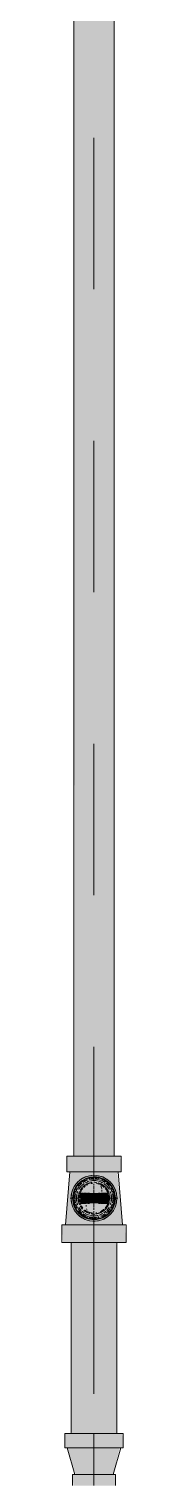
# Model space of a CAD drawing. Header units: millimetres. Extents: x -4000 to 187956, y -58990 to 162485.
# Drawn here: x 6716 to 6784, y 131155 to 132675 of the extents above; entities that cross this region are included whole.
import ezdxf

# ---------------------------------------------------------------- set-up
doc = ezdxf.new("R2010")
doc.units = ezdxf.units.MM
doc.linetypes.add('Dash 1_16_', pattern=[317.5, 158.75, -158.75])
for name, color, linetype, lineweight in [('F-SPRN', 3, 'Continuous', 9), ('P-PIPE', 3, 'Continuous', 9), ('P-PIPE-CNTR', 3, 'Continuous', 9)]:
    doc.layers.add(name, color=color, linetype=linetype, lineweight=lineweight)

# ---------------------------------------------------------------- blocks, each defined once
blk = doc.blocks.new('Sprinkler_Up - DN20-V201-FFS - TANG 1')
at = {"layer": 'F-SPRN', "transparency": 33554534}
for points in [[(-13.5, 0), (-3.9, 0.7), (-1.7, 2.9), (-1.2, 3.5), (-0.6, 4), (0.6, 4), (1.2, 3.5), (1.7, 2.9), (4.6, 0), (22.2, 0), (18, 13.1), (6.9, 21.2), (-6.9, 21.2), (-18.2, 12.5), (-22.2, 0)], [(0, -16.7), (4.3, -16.1), (11.8, -11.8), (16.1, -4.3), (16.1, 4.3), (10.8, 12.5), (8.3, 14.4), (0, 16.7), (-4.3, 16.1), (-11.8, 11.8), (-16.1, 4.3), (-16.1, -4.3), (-11.8, -11.8), (-8.3, -14.4)], [(0, -15.6), (7.8, -13.5), (13.5, -7.8), (15.1, -4), (15.1, 4), (13.5, 7.8), (7.8, 13.5), (0, 15.6), (-9.1, 12.5), (-11, 11), (-15.1, 4), (-15.1, -4), (-11, -11), (-7.8, -13.5)], [(0, -21.2), (6.9, -21.2), (18, -13.1), (22.2, 0), (3.9, -0.7), (1.7, -2.9), (1.2, -3.5), (0.6, -4), (-0.6, -4), (-1.2, -3.5), (-1.7, -2.9), (-4.6, 0), (-22.2, 0), (-18, -13.1), (-6.9, -21.2)], [(-10.9, -5.5), (-10.9, 5.4), (-14.5, 5.4), (-14.5, -5.5)], [(-7.7, -5.5), (-7.7, 5.4), (-10.9, 5.4), (-10.9, -5.5)], [(0, -5.5), (0, 5.4), (-7.7, 5.4), (-7.7, -5.5)], [(0, 0), (5.7, 0), (2.9, 4.9), (-2.9, 4.9), (-5.7, 0)], [(-2.9, -4.9), (2.9, -4.9), (5.7, 0), (-5.7, 0)], [(0, 0), (4.6, 0), (0, 4.6), (-4.6, 0)], [(0, -4.6), (4.6, 0), (-4.6, 0)], [(0, -2.6), (1.3, 0), (-1.8, 0)], [(-1.3, 0), (1.8, 0), (0, 2.6)], [(7.7, -5.5), (7.7, 5.4), (0, 5.4), (0, -5.5)], [(10.9, -5.5), (10.9, 5.4), (7.7, 5.4), (7.7, -5.5)], [(14.5, -5.5), (14.5, 5.4), (10.9, 5.4), (10.9, -5.5)]]:
    blk.add_hatch(color=1, dxfattribs=at).paths.add_polyline_path(points)
at = {"layer": 'F-SPRN', "color": 1}
for p, q in [((-11.5, 5.4), (-14.5, 5.4)), ((-14.5, 5.4), (-11.3, 5.4)), ((-14.5, 5.4), (-14.5, 3.7)), ((-14.5, 3.3), (-14.5, 0)), ((-11.5, 5.4), (-11.5, 4)), ((-10.9, 1.9), (-10.9, 3.6)), ((-10.8, 5.4), (-8, 5.4)), ((-8.1, 5.4), (-10.8, 5.4)), ((-8.1, 5.4), (-8.1, 2.8)), ((-8.1, 2.5), (-8.1, 0.7)), ((-7.7, 4.8), (-7.7, 2.7)), ((-7.7, 4.8), (-7.7, 2.7)), ((-7.7, 2.1), (-7.7, 0.5)), ((-7.7, 2.1), (-7.7, 0.5)), ((-6.7, 5.4), (-4.7, 5.4)), ((-5.8, 3.8), (-5.8, 2.2)), ((-2.1, 0), (-2.1, 0)), ((-2.1, 0), (-2.1, -0.1)), ((0, 2.1), (-0.1, 2.1)), ((2.1, 0), (2.1, 0.1)), ((2.1, 0), (2.1, 0)), ((4.7, 5.4), (6.5, 5.4)), ((7.7, 5.4), (10.8, 5.4)), ((7.7, 5.2), (7.7, 2.7)), ((7.7, 5.2), (7.7, 2.7)), ((7.7, 2.3), (7.7, 0.5)), ((7.7, 2.3), (7.7, 0.5)), ((10.8, 5.4), (8.1, 5.4)), ((8.1, 5.4), (8.1, 2.8)), ((8.1, 2.5), (8.1, 0.4)), ((10.9, 5.4), (14.5, 5.4)), ((10.9, 3.6), (10.9, 0.2)), ((14.5, 5.4), (11.5, 5.4)), ((11.5, 5.4), (11.5, 4)), ((11.5, 3), (11.5, 0.2)), ((14.5, 5.4), (14.5, -5.5)), ((-14.5, -1.3), (-14.5, -3.7)), ((-11.1, -5.5), (-14.5, -5.5)), ((-14.5, -5.5), (-11.5, -5.5)), ((-10.9, -2.6), (-10.9, -1.3)), ((-10.8, -5.5), (-8.1, -5.5)), ((-7.8, -5.5), (-10.8, -5.5)), ((-8.1, -4.2), (-8.1, -5.5)), ((-7.7, -2.7), (-7.7, -4)), ((-7.7, -2.7), (-7.7, -4)), ((-7, -5.5), (-5.8, -5.5)), ((-4.8, -5.5), (-7, -5.5)), ((-5.8, -2.3), (-5.8, -3.8)), ((-2.1, -0.3), (-2, -0.4)), ((-2, -0.4), (-2, -0.5)), ((-2, -0.5), (-2, -0.6)), ((-2, -0.6), (-2, -0.7)), ((-2, -0.7), (-1.9, -0.7)), ((-1.9, -0.7), (-1.9, -0.8)), ((-1.9, -0.8), (-1.9, -0.9)), ((-1.9, -0.9), (-1.8, -1)), ((-1.8, -1), (-1.8, -1.1)), ((-1.8, -1), (-1.8, -1)), ((-1.8, -1.1), (-1.7, -1.2)), ((-1.7, -1.2), (-1.6, -1.3)), ((-1.7, -1.2), (-1.7, -1.2)), ((-1.6, -1.3), (-1.6, -1.4)), ((-1.6, -1.4), (-1.5, -1.4)), ((-1.5, -1.4), (-1.4, -1.5)), ((-1.4, -1.5), (-1.3, -1.6)), ((-1.4, -1.5), (-1.4, -1.5)), ((-1.3, -1.6), (-1.3, -1.7)), ((-1.3, -1.7), (-1.2, -1.7)), ((-1.2, -1.7), (-1.1, -1.7)), ((-1.1, -1.7), (-1.1, -1.8)), ((-1.1, -1.8), (-1, -1.8)), ((-1, -1.8), (-0.9, -1.9)), ((-0.9, -1.9), (-0.8, -1.9)), ((-0.8, -1.9), (-0.7, -2)), ((-0.8, -1.9), (-0.8, -1.9)), ((-0.7, -2), (-0.6, -2)), ((-0.6, -2), (-0.5, -2)), ((-0.5, -2), (-0.4, -2)), ((-0.4, -2), (-0.3, -2.1)), ((-0.4, -2), (-0.4, -2)), ((-0.3, -2.1), (-0.2, -2.1)), ((-0.2, -2.1), (-0.1, -2.1)), ((-0.1, -2.1), (0, -2.1)), ((0, -2.1), (0.1, -2.1)), ((0.1, -2.1), (0.2, -2.1)), ((0.1, -2.1), (0.1, -2.1)), ((0.2, -2.1), (0.3, -2.1)), ((0.3, -2.1), (0.4, -2)), ((0.4, -2), (0.5, -2)), ((0.5, -2), (0.6, -2)), ((0.6, -2), (0.7, -2)), ((0.6, -2), (0.6, -2)), ((0.7, -2), (0.8, -1.9)), ((0.8, -1.9), (0.9, -1.9)), ((0.9, -1.9), (1, -1.8)), ((0.9, -1.9), (0.9, -1.9)), ((1, -1.8), (1.1, -1.8)), ((1.1, -1.8), (1.2, -1.7)), ((1.2, -1.7), (1.3, -1.6)), ((1.2, -1.7), (1.2, -1.7)), ((1.3, -1.6), (1.4, -1.6)), ((1.4, -1.5), (1.5, -1.5)), ((1.4, -1.6), (1.4, -1.5)), ((1.5, -1.4), (1.6, -1.3)), ((1.5, -1.5), (1.5, -1.4)), ((1.6, -1.3), (1.7, -1.2)), ((1.6, -1.3), (1.6, -1.3)), ((1.7, -1.1), (1.8, -1.1)), ((1.7, -1.2), (1.7, -1.1)), ((1.8, -1), (1.9, -0.9)), ((1.8, -1.1), (1.8, -1)), ((1.9, -0.8), (2, -0.7)), ((1.9, -0.8), (1.9, -0.8)), ((1.9, -0.9), (1.9, -0.8)), ((2, -0.4), (2.1, -0.3)), ((2, -0.5), (2, -0.4)), ((2, -0.5), (2, -0.5)), ((2, -0.6), (2, -0.5)), ((2, -0.7), (2, -0.6)), ((2.1, -0.1), (2.1, 0)), ((2.1, -0.2), (2.1, -0.1)), ((2.1, -0.3), (2.1, -0.2)), ((7, -5.5), (4.8, -5.5)), ((5.8, -2.2), (5.8, -3.8)), ((5.8, -5.5), (7, -5.5)), ((7.7, -0.5), (7.7, -2.3)), ((7.7, -0.5), (7.7, -2.3)), ((7.7, -2.7), (7.7, -5.4)), ((7.7, -2.7), (7.7, -5.4)), ((10.8, -5.5), (7.7, -5.5)), ((8.1, -0.4), (8.1, -2.5)), ((8.1, -2.8), (8.1, -5.5)), ((8.1, -5.5), (10.8, -5.5)), ((10.9, -0.2), (10.9, -3.6)), ((14.5, -5.5), (10.9, -5.5)), ((11.5, -0.2), (11.5, -3)), ((11.5, -4), (11.5, -5.5)), ((11.5, -5.5), (14.5, -5.5))]:
    blk.add_line(p, q, dxfattribs=at)
at = {"layer": 'F-SPRN', "color": 1, "flags": 128}
for points in [[(-0.6, 2), (-0.7, 2), (-0.8, 1.9), (-0.9, 1.9), (-0.9, 1.9), (-1, 1.8), (-1.1, 1.8), (-1.2, 1.7), (-1.2, 1.7), (-1.3, 1.6), (-1.4, 1.6), (-1.4, 1.5), (-1.5, 1.5), (-1.5, 1.4), (-1.6, 1.3), (-1.6, 1.3), (-1.7, 1.2), (-1.7, 1.1), (-1.8, 1.1), (-1.8, 1), (-1.9, 0.9), (-1.9, 0.8), (-1.9, 0.8), (-2, 0.7), (-2, 0.6), (-2, 0.5), (-2, 0.5), (-2, 0.4), (-2.1, 0.3), (-2.1, 0.2), (-2.1, 0.1), (-2.1, 0)], [(-0.5, 2), (-0.6, 2), (-0.6, 2)], [(-0.1, 2.1), (-0.1, 2.1), (-0.2, 2.1), (-0.3, 2.1), (-0.4, 2), (-0.5, 2)], [(2.1, 0.1), (2.1, 0.2), (2.1, 0.2), (2.1, 0.3), (2, 0.4), (2, 0.5), (2, 0.6), (2, 0.7), (1.9, 0.7), (1.9, 0.8), (1.9, 0.9), (1.8, 1), (1.8, 1), (1.8, 1.1), (1.7, 1.2), (1.7, 1.2), (1.6, 1.3), (1.6, 1.4), (1.5, 1.4), (1.4, 1.5), (1.4, 1.5), (1.3, 1.6), (1.3, 1.7), (1.2, 1.7), (1.1, 1.7), (1.1, 1.8), (1, 1.8), (0.9, 1.9), (0.8, 1.9), (0.8, 1.9), (0.7, 2), (0.6, 2), (0.5, 2), (0.4, 2), (0.4, 2), (0.3, 2.1), (0.2, 2.1), (0.1, 2.1), (0, 2.1)], [(-2.1, -0.1), (-2.1, -0.2), (-2.1, -0.2), (-2.1, -0.3)]]:
    blk.add_lwpolyline(points, dxfattribs=at)
at = {"layer": 'F-SPRN', "color": 1}
for radius, start, end in [(22.2, 360, 180), (21.9, 126.6942, 143.2701), (21.9, 108.2621, 125.7507), (16.7, 106.5995, 120), (16.7, 106.5995, 120), (21.9, 99.348, 107.901), (16.7, 96.4143, 105), (16.7, 96.4143, 105), (21.9, 90.145, 98.8503), (15.6, 95.5762, 100.6843), (15.6, 95.5762, 100.6843), (16.7, 83.0684, 90), (16.7, 83.0684, 90), (21.9, 72.5583, 89.4624), (15.6, 75.573, 80.5892), (15.6, 75.573, 80.5892), (16.7, 60, 75), (16.7, 60, 75), (21.9, 54.2493, 71.7379), (21.9, 36.7299, 53.3058), (21.9, 165.6773, 179.2615), (21.9, 144.9438, 164.8151), (21.9, 144, 144.9438), (16.7, 167.6802, 180), (16.7, 167.6802, 180), (16.7, 155.3879, 164.9693), (16.7, 155.3879, 164.9693), (15.6, 166.4265, 180), (15.6, 166.4265, 180), (15.6, 150.9409, 165), (15.6, 159.6139, 165), (16.7, 136.7213, 149.931), (16.7, 136.7213, 149.931), (15.6, 150.9409, 156.3845), (15.6, 138.4214, 150), (15.6, 138.4214, 150), (16.7, 130.7528, 135), (16.7, 130.7528, 135), (16.7, 121.4181, 130.5751), (16.7, 121.4181, 130.5751), (15.6, 126.205, 133.2078), (15.6, 126.205, 133.2078), (15.6, 114.4363, 119.9813), (15.6, 114.4363, 119.9813), (4.63, 155.7832, 180), (4.63, 155.7832, 180), (4.63, 109.0192, 138.2703), (4.63, 109.0192, 138.2703), (2.56, 109.0192, 168.8278), (2.56, 109.0192, 168.8278), (2.04, 109.0192, 180), (4.63, 17.9592, 90), (4.63, 17.9592, 90), (3.81, 57.0577, 90), (2.56, 14.5599, 90), (2.56, 14.5599, 90), (2.04, 10.4703, 90), (3.81, 16.1605, 43.8358), (15.6, 67.5614, 74.5481), (15.6, 67.5614, 74.5481), (15.6, 60.0187, 65.5637), (15.6, 60.0187, 65.5637), (15.6, 54.096, 60), (15.6, 54.096, 60), (16.7, 49.4249, 58.5819), (16.7, 49.4249, 58.5819), (15.6, 46.7922, 53.795), (15.6, 46.7922, 53.795), (16.7, 45, 49.2472), (16.7, 45, 49.2472), (15.6, 30, 41.5786), (15.6, 30, 41.5786), (16.7, 30, 43.2787), (16.7, 30, 43.2787), (15.6, 23.6155, 29.5646), (15.6, 15, 29.5646), (15.6, 15, 20.3861), (16.7, 15, 24.6121), (16.7, 15, 24.6121), (15.6, 360, 13.6618), (15.6, 0, 13.6618), (16.7, 360, 12.3198), (16.7, 0, 12.3198), (21.9, 35.0562, 36), (21.9, 15.1849, 35.0562), (21.9, 0.7385, 14.3227), (22.2, 180, 360), (21.9, 180.7385, 194.3227), (21.9, 195.1849, 215.2302), (21.9, 216.7299, 233.3058), (16.7, 180, 192.3198), (16.7, 180, 192.3198), (16.7, 195.0307, 204.6121), (16.7, 195.0307, 204.6121), (15.6, 181.9082, 193.6618), (15.6, 181.9082, 193.6618), (15.6, 197.3339, 209.5646), (15.6, 197.3339, 209.5646), (16.7, 210.069, 223.2787), (16.7, 210.069, 223.2787), (15.6, 212.5472, 221.5786), (15.6, 212.5472, 221.5786), (16.7, 229.4249, 238.5819), (16.7, 229.4249, 238.5819), (15.6, 233.795, 240), (15.6, 233.795, 240), (16.7, 240, 255), (16.7, 240, 255), (15.6, 240.0187, 254.5481), (15.6, 240.0187, 254.5481), (4.63, 197.9592, 0), (4.63, 197.9592, 360), (15.6, 255, 267.64), (15.6, 255, 267.64), (3.81, 196.1605, 360), (2.56, 191.1677, 270), (2.56, 191.1677, 270), (2.04, 190.4703, 270), (2.04, 270, 0), (2.56, 270, 0), (2.56, 270, 360), (16.7, 286.5995, 300), (16.7, 286.5995, 300), (15.6, 294.4363, 299.9813), (15.6, 294.4363, 299.9813), (15.6, 300, 313.2078), (15.6, 300, 313.2078), (16.7, 301.4181, 310.5751), (16.7, 301.4181, 310.5751), (15.6, 318.4214, 330), (15.6, 318.4214, 330), (16.7, 316.7213, 330), (16.7, 316.7213, 330), (21.9, 306.6942, 323.2701), (15.6, 330.4354, 345), (15.6, 330.4354, 336.3845), (15.6, 339.6139, 345), (15.6, 346.3382, 360), (15.6, 346.3382, 360), (16.7, 335.3879, 345), (16.7, 335.3879, 345), (16.7, 347.6802, 360), (16.7, 347.6802, 360), (21.9, 324.7698, 344.8151), (21.9, 345.6773, 359.2615), (21.9, 234.2493, 251.7379), (21.9, 252.5583, 269.4624), (16.7, 263.0684, 270), (16.7, 263.0684, 270), (21.9, 270.145, 278.8503), (15.6, 275.5762, 280.6843), (15.6, 275.5762, 280.6843), (16.7, 276.4143, 285), (16.7, 276.4143, 285), (21.9, 279.348, 287.901), (21.9, 288.2621, 305.7507)]:
    blk.add_arc((0, 0), radius, start, end, dxfattribs=at)
blk = doc.blocks.new('Steel_Transition_Threaded_HoaPhat - Standard-V205-FFS - TANG 1')
at = {"layer": 'P-PIPE', "lineweight": 13, "transparency": 33554534}
h = blk.add_hatch(color=1, dxfattribs=at)
h.paths.add_polyline_path([(6750, 131427.6), (6755.8, 131428.4), (6761.3, 131430.6), (6765.9, 131434.2), (6769.5, 131438.8), (6771.7, 131444.3), (6772.5, 131450.1), (6771.7, 131455.9), (6768.5, 131462.6), (6765.9, 131466), (6761.3, 131469.6), (6755.8, 131471.8), (6750, 131472.6), (6744.2, 131471.8), (6738.8, 131469.6), (6731.5, 131462.6), (6730.5, 131461.3), (6728.3, 131455.9), (6727.5, 131450.1), (6728.3, 131444.3), (6730.5, 131438.8), (6734.1, 131434.2), (6738.8, 131430.6), (6744.2, 131428.4)])
h.paths.add_polyline_path([(6750, 131430), (6744.8, 131430.7), (6740, 131432.7), (6735.8, 131435.9), (6732.6, 131440), (6730.6, 131444.9), (6729.9, 131450.1), (6730.6, 131455.3), (6734.5, 131462.6), (6735.8, 131464.3), (6740, 131467.5), (6744.8, 131469.5), (6750, 131470.2), (6755.2, 131469.5), (6760.1, 131467.5), (6765.5, 131462.6), (6767.4, 131460.1), (6769.4, 131455.3), (6770.1, 131450.1), (6769.4, 131444.9), (6767.4, 131440), (6764.2, 131435.9), (6760.1, 131432.7), (6755.2, 131430.7)])
for points in [[(6750, 131430), (6750, 131433.7), (6741.8, 131435.9), (6735.8, 131441.9), (6733.6, 131450.1), (6735.8, 131458.3), (6741.8, 131464.3), (6750, 131466.5), (6750, 131470.2), (6744.8, 131469.5), (6740, 131467.5), (6734.5, 131462.6), (6732.6, 131460.1), (6730.6, 131455.3), (6729.9, 131450.1), (6730.6, 131444.9), (6732.6, 131440), (6735.8, 131435.9), (6740, 131432.7), (6744.8, 131430.7)], [(6750, 131431.6), (6754.8, 131432.2), (6759.3, 131434.1), (6763.1, 131437), (6766, 131440.8), (6767.9, 131445.3), (6768.5, 131450.1), (6767.9, 131454.9), (6763.5, 131462.6), (6763.1, 131463.2), (6759.3, 131466.1), (6754.8, 131468), (6750, 131468.6), (6745.2, 131468), (6740.8, 131466.1), (6736.5, 131462.6), (6734, 131459.3), (6732.1, 131454.9), (6731.5, 131450.1), (6732.1, 131445.3), (6734, 131440.8), (6736.9, 131437), (6740.8, 131434.1), (6745.2, 131432.2)], [(6750, 131430), (6755.2, 131430.7), (6760.1, 131432.7), (6764.2, 131435.9), (6767.4, 131440), (6769.4, 131444.9), (6770.1, 131450.1), (6769.4, 131455.3), (6765.5, 131462.6), (6764.2, 131464.3), (6760.1, 131467.5), (6755.2, 131469.5), (6750, 131470.2), (6750, 131466.5), (6758.2, 131464.3), (6764.2, 131458.3), (6766.4, 131450.1), (6764.2, 131441.9), (6758.2, 131435.9), (6750, 131433.7)]]:
    blk.add_hatch(color=1, dxfattribs=at).paths.add_polyline_path(points)
at = {"layer": 'P-PIPE', "color": 20, "lineweight": 13}
for radius, start, end in [(22.5, 90, 180), (22.5, 90, 270), (20.1, 150, 162.7449), (20.1, 141.0399, 148.1553), (18.5, 137.133, 150), (18.5, 137.133, 150), (20.1, 128.8856, 139.8677), (16.4, 143.5463, 150), (18.5, 135, 137.133), (18.5, 135, 137.133), (18.5, 123.4976, 133.2041), (18.5, 123.4976, 133.2041), (20.1, 109.6859, 125.0043), (16.4, 121.0738, 128.0319), (18.5, 106.819, 120), (18.5, 106.819, 120), (16.4, 115.1607, 120), (16.4, 107.4657, 111.9681), (20.1, 100.9975, 105), (18.5, 91.4353, 103.2046), (18.5, 91.4353, 103.2046), (16.4, 96.2132, 104.6042), (20.1, 90.5246, 98.5089), (22.5, 345, 90), (22.5, 270, 90), (18.5, 78.0986, 90), (18.5, 78.0986, 90), (20.1, 75.0607, 87.9279), (18.5, 60, 75), (18.5, 60, 75), (16.4, 66.9681, 72.9388), (20.1, 54.9957, 75), (16.4, 50.4733, 56.6389), (18.5, 46.7959, 56.5024), (18.5, 46.7959, 56.5024), (20.1, 45, 51.1144), (16.4, 30, 38.0319), (18.5, 42.867, 45), (18.5, 42.867, 45), (18.5, 30, 42.867), (18.5, 30, 42.867), (20.1, 40.1323, 45), (20.1, 31.8447, 38.9601), (20.1, 17.2551, 30), (22.5, 180, 225), (20.1, 166.0499, 193.9501), (20.1, 197.2551, 210), (18.5, 166.5939, 180), (18.5, 166.5939, 193.4061), (18.5, 180, 193.4061), (18.5, 157.6232, 165), (18.5, 157.6232, 165), (18.5, 195, 202.3768), (18.5, 195, 202.3768), (16.4, 168.5467, 178.9063), (16.4, 184.8393, 191.4533), (16.4, 158.0319, 163.506), (16.4, 338.0319, 342.8691), (16.4, 0, 8.0319), (16.4, 353.5463, 0), (18.5, 15, 22.3768), (18.5, 15, 22.3768), (18.5, 337.6232, 345), (18.5, 337.6232, 345), (20.1, 330, 342.7449), (18.5, 0, 13.4061), (18.5, 346.5939, 13.4061), (18.5, 346.5939, 0), (20.1, 346.0499, 13.9501), (22.5, 330, 345), (20.1, 211.8447, 225), (18.5, 210, 223.5703), (18.5, 210, 223.5703), (22.5, 225, 270), (20.1, 225, 231.1144), (16.4, 210.6635, 216.4537), (18.5, 226.7959, 236.5024), (18.5, 226.7959, 236.5024), (20.1, 234.9957, 255), (16.4, 230.4733, 236.6389), (18.5, 240, 255), (18.5, 240, 255), (16.4, 240, 246.5955), (16.4, 250.3629, 255), (20.1, 255.0607, 267.9279), (18.5, 258.0986, 270), (18.5, 258.0986, 270), (16.4, 264.1652, 268.506), (22.5, 270, 330), (20.1, 270.5246, 278.5089), (18.5, 271.4353, 283.2046), (18.5, 271.4353, 283.2046), (16.4, 276.2132, 283.9063), (20.1, 280.9975, 285), (16.4, 287.4657, 291.9681), (18.5, 286.819, 300), (18.5, 286.819, 300), (16.4, 293.4045, 300), (20.1, 289.6859, 305.0043), (18.5, 303.4976, 313.2041), (18.5, 303.4976, 313.2041), (20.1, 308.8856, 328.1553), (18.5, 316.4297, 330), (18.5, 316.4297, 330)]:
    blk.add_arc((6750, 131450.1), radius, start, end, dxfattribs=at)

msp = doc.modelspace()

# ---------------------------------------------------------------- hatches: boundary and pattern name
at = {"layer": 'P-PIPE', "transparency": 33554534}
for points in [[(6750, 131494.3), (6750, 134148.9), (6728.9, 134148.9), (6729.6, 131494.3), (6744.5, 131494.3)], [(6750, 131494.3), (6771.1, 131494.3), (6770.4, 134148.9), (6750, 134148.9), (6750, 131499.1)], [(6722.4, 131477.6), (6750, 131477.6), (6750, 131494.3), (6721.4, 131494.3), (6721.4, 131477.6)], [(6778.6, 131477.6), (6777.7, 131494.3), (6750, 131494.3), (6750, 131477.6), (6777.7, 131477.6)], [(6721, 131422.2), (6750, 131422.2), (6750, 131428.9), (6742.5, 131430.3), (6736.3, 131434), (6731.8, 131439.3), (6729.3, 131445.9), (6729.1, 131453.5), (6733.3, 131462.6), (6736.2, 131466.1), (6744.4, 131470.2), (6750, 131471.2), (6750, 131477.6), (6724.7, 131477.6), (6720, 131422.2)], [(6750, 131426), (6756.2, 131426.8), (6762.1, 131429.2), (6767.1, 131433), (6770.9, 131438), (6773.3, 131443.8), (6774.1, 131450.1), (6773.3, 131456.3), (6770.5, 131462.6), (6767.1, 131467.1), (6762.1, 131471), (6756.2, 131473.4), (6750, 131474.2), (6743.8, 131473.4), (6737.9, 131471), (6733, 131467.1), (6729.1, 131462.1), (6726.7, 131456.3), (6725.9, 131450.1), (6726.7, 131443.8), (6729.1, 131438), (6733, 131433), (6737.9, 131429.2), (6743.8, 131426.8), (6748.9, 131426.1)], [(6780, 131422.2), (6774.4, 131477.6), (6750, 131477.6), (6750, 131471.2), (6759.1, 131468.9), (6763.8, 131466.1), (6768.4, 131460.6), (6770.9, 131453.5), (6770.7, 131445.9), (6768.2, 131439.3), (6763.7, 131434), (6757.5, 131430.3), (6750, 131428.9), (6750, 131422.2), (6779, 131422.2)], [(6741.7, 131435.6), (6742.8, 131437.6), (6741.7, 131441.7), (6742.8, 131445.9), (6745.8, 131449), (6757.2, 131454.3), (6758.4, 131458.4), (6757.2, 131462.6), (6755.9, 131464.3), (6750, 131466.8), (6741.7, 131464.6), (6735.5, 131458.4), (6733.3, 131450.1), (6735.5, 131441.7), (6738.2, 131438.3)], [(6750, 131433.4), (6758.4, 131435.6), (6761.8, 131438.3), (6766.1, 131445.8), (6766.1, 131454.4), (6760.9, 131462.6), (6758.4, 131464.6), (6750, 131466.8), (6745.7, 131466.2), (6738.2, 131461.9), (6733.9, 131454.4), (6733.9, 131445.8), (6738.2, 131438.3), (6741.7, 131435.6)], [(6726.1, 131403.8), (6750, 131403.8), (6750, 131422.2), (6716.2, 131422.2), (6717.4, 131403.8), (6720.7, 131403.8)], [(6783.8, 131403.8), (6782.6, 131422.2), (6750, 131422.2), (6750, 131403.8), (6782.6, 131403.8)], [(6743.8, 131203.5), (6750, 131203.5), (6750, 131403.8), (6725.9, 131403.8), (6726.7, 131203.5), (6737.9, 131203.5)], [(6750, 131203.5), (6774.1, 131203.5), (6773.3, 131403.8), (6750, 131403.8), (6750, 131280.1)], [(6719.2, 131188.6), (6780.8, 131188.6), (6779.8, 131203.5), (6719.2, 131203.5)], [(6764.2, 131160.7), (6770.1, 131160.7), (6777.1, 131188.6), (6721.9, 131188.6), (6730.6, 131160.7), (6760.1, 131160.7)], [(6772.5, 131148.9), (6771.7, 131160.7), (6727.5, 131160.7), (6728.3, 131148.9), (6771.7, 131148.9)]]:
    msp.add_hatch(color=1, dxfattribs=at).paths.add_polyline_path(points)

# ---------------------------------------------------------------- linework, layer by layer
at = {"layer": 'P-PIPE', "color": 20, "lineweight": 13}
for p, q in [((6728.9, 134148.9), (6728.9, 131494.3)), ((6771.1, 131494.3), (6771.1, 134148.9)), ((6721.4, 131494.3), (6721.4, 131477.6)), ((6728.8, 131494.3), (6721.4, 131494.3)), ((6750, 131494.3), (6721.4, 131494.3)), ((6728.9, 131494.3), (6729.6, 131494.3)), ((6729.7, 131494.3), (6735.1, 131494.3)), ((6735, 131494.3), (6729.8, 131494.3)), ((6735.6, 131494.3), (6764.4, 131494.3)), ((6742.6, 131494.3), (6735.7, 131494.3)), ((6750, 131494.3), (6742.6, 131494.3)), ((6757.4, 131494.3), (6750, 131494.3)), ((6778.6, 131494.3), (6750, 131494.3)), ((6764.3, 131494.3), (6757.4, 131494.3)), ((6764.9, 131494.3), (6770.3, 131494.3)), ((6770.2, 131494.3), (6765, 131494.3)), ((6770.4, 131494.3), (6771.1, 131494.3)), ((6778.6, 131494.3), (6771.2, 131494.3)), ((6778.6, 131477.6), (6778.6, 131494.3)), ((6724.7, 131477.6), (6720, 131422.2)), ((6721.4, 131477.6), (6724.6, 131477.6)), ((6721.4, 131477.6), (6750, 131477.6)), ((6725.5, 131477.6), (6729.8, 131477.6)), ((6729.8, 131477.6), (6734.7, 131477.6)), ((6735.7, 131477.6), (6741.9, 131477.6)), ((6743.4, 131477.6), (6750, 131477.6)), ((6750, 131477.6), (6756.6, 131477.6)), ((6750, 131477.6), (6778.6, 131477.6)), ((6758.1, 131477.6), (6764.3, 131477.6)), ((6765.3, 131477.6), (6770.2, 131477.6)), ((6770.2, 131477.6), (6774.5, 131477.6)), ((6780, 131422.2), (6775.3, 131477.6)), ((6775.4, 131477.6), (6778.6, 131477.6)), ((6716.2, 131422.2), (6716.2, 131403.8)), ((6719.8, 131422.2), (6716.2, 131422.2)), ((6750, 131422.2), (6716.2, 131422.2)), ((6726.1, 131422.2), (6721, 131422.2)), ((6733.1, 131422.2), (6726.1, 131422.2)), ((6741.3, 131422.2), (6733.1, 131422.2)), ((6750, 131422.2), (6742.2, 131422.2)), ((6757.8, 131422.2), (6750, 131422.2)), ((6783.8, 131422.2), (6750, 131422.2)), ((6766.9, 131422.2), (6758.7, 131422.2)), ((6773.9, 131422.2), (6766.9, 131422.2)), ((6779, 131422.2), (6773.9, 131422.2)), ((6783.8, 131422.2), (6780.2, 131422.2)), ((6783.8, 131403.8), (6783.8, 131422.2)), ((6716.2, 131403.8), (6725.8, 131403.8)), ((6716.2, 131403.8), (6750, 131403.8)), ((6725.9, 131403.8), (6725.9, 131203.5)), ((6732.9, 131403.8), (6725.9, 131403.8)), ((6726.6, 131403.8), (6732.9, 131403.8)), ((6733.1, 131403.8), (6741.3, 131403.8)), ((6766.9, 131403.8), (6733.1, 131403.8)), ((6741.3, 131403.8), (6750, 131403.8)), ((6750, 131403.8), (6758.7, 131403.8)), ((6750, 131403.8), (6783.8, 131403.8)), ((6758.7, 131403.8), (6766.9, 131403.8)), ((6767.1, 131403.8), (6773.4, 131403.8)), ((6774.1, 131403.8), (6767.1, 131403.8)), ((6774.1, 131203.5), (6774.1, 131403.8)), ((6774.2, 131403.8), (6783.8, 131403.8)), ((6719.2, 131203.5), (6719.2, 131188.6)), ((6780.8, 131203.5), (6719.2, 131203.5)), ((6725.7, 131203.5), (6719.2, 131203.5)), ((6725.9, 131203.5), (6728, 131203.5)), ((6728.2, 131203.5), (6726.5, 131203.5)), ((6734.6, 131203.5), (6729, 131203.5)), ((6729.1, 131203.5), (6770.9, 131203.5)), ((6742, 131203.5), (6734.6, 131203.5)), ((6750, 131203.5), (6742, 131203.5)), ((6758, 131203.5), (6750, 131203.5)), ((6765.4, 131203.5), (6758, 131203.5)), ((6771, 131203.5), (6765.4, 131203.5)), ((6773.5, 131203.5), (6771.8, 131203.5)), ((6772, 131203.5), (6774.1, 131203.5)), ((6780.8, 131203.5), (6774.3, 131203.5)), ((6780.8, 131188.6), (6780.8, 131203.5)), ((6719.2, 131188.6), (6720.3, 131188.6)), ((6719.2, 131188.6), (6780.8, 131188.6)), ((6720.3, 131188.6), (6721.7, 131188.6)), ((6721.9, 131188.6), (6729.9, 131160.7)), ((6723.3, 131188.6), (6728.2, 131188.6)), ((6728.2, 131188.6), (6734.6, 131188.6)), ((6734.6, 131188.6), (6742, 131188.6)), ((6742.7, 131188.6), (6750, 131188.6)), ((6750, 131188.6), (6757.3, 131188.6)), ((6758, 131188.6), (6765.4, 131188.6)), ((6765.4, 131188.6), (6771.8, 131188.6)), ((6770.1, 131160.7), (6778.1, 131188.6)), ((6771.8, 131188.6), (6776.7, 131188.6)), ((6778.3, 131188.6), (6780.8, 131188.6)), ((6727.5, 131160.7), (6727.5, 131148.9)), ((6772.5, 131160.7), (6727.5, 131160.7)), ((6729.8, 131160.7), (6727.5, 131160.7)), ((6734.1, 131160.7), (6730.6, 131160.7)), ((6738.8, 131160.7), (6734.1, 131160.7)), ((6744.2, 131160.7), (6738.8, 131160.7)), ((6750, 131160.7), (6744.8, 131160.7)), ((6755.2, 131160.7), (6750, 131160.7)), ((6761.3, 131160.7), (6755.8, 131160.7)), ((6765.9, 131160.7), (6761.3, 131160.7)), ((6769.4, 131160.7), (6765.9, 131160.7)), ((6771.7, 131160.7), (6770.2, 131160.7)), ((6772.5, 131160.7), (6771.7, 131160.7)), ((6772.5, 131148.9), (6772.5, 131160.7))]:
    msp.add_line(p, q, dxfattribs=at)
for radius, start, end in [(24.1, 90, 270), (24.1, 90, 120), (24.1, 272.7305, 90), (24.1, 270, 90), (24.1, 150, 267.2695), (24.1, 148.5565, 150), (24.1, 120, 148.5565), (21.1, 151.0876, 154.6013), (21.1, 137.2293, 141.8404), (21.1, 128.0211, 135), (21.1, 108.8679, 125.8689), (21.1, 99.731, 105), (21.1, 90, 98.0211), (21.1, 75, 87.7707), (21.1, 62.2293, 68.0211), (21.1, 54.1311, 60), (21.1, 39.4236, 50.5764), (21.1, 25.3987, 30), (21.1, 165.7378, 177.9758), (21.1, 183.5565, 194.2622), (21.1, 158.0211, 165), (21.1, 195, 203.0211), (21.1, 336.9789, 345), (21.1, 15, 21.9789), (21.1, 345.7378, 357.9758), (21.1, 2.0242, 12.7707), (21.1, 205.3987, 210), (21.1, 219.3488, 233.0211), (21.1, 234.4236, 245.5764), (21.1, 246.9789, 251.1321), (21.1, 255, 270), (21.1, 270, 276.9789), (21.1, 279.731, 285), (21.1, 291.9789, 305.8689), (21.1, 315, 320.0725), (21.1, 321.9789, 326.1637), (21.1, 330, 334.6013), (24.1, 267.2695, 270), (24.1, 270, 272.7305)]:
    msp.add_arc((6750, 131450.1), radius, start, end, dxfattribs=at)
at = {"layer": 'P-PIPE', "color": 1}
for centre, radius, start, end in [((6750, 131458.4), 8.35, 69.0027, 79.2369), ((6750, 131458.4), 8.35, 30, 30.1617), ((6750, 131458.4), 8.35, 20.1285, 29.0413), ((6750, 131458.4), 8.35, 8.0385, 17.9918), ((6750, 131458.4), 8.35, 352.2824, 1.6717), ((6750, 131450.1), 16.7, 52.0082, 57.203), ((6750, 131450.1), 16.7, 46.0317, 51.8726), ((6750, 131450.1), 16.7, 39.3092, 45.2846), ((6750, 131450.1), 16.7, 32.3031, 39.2955), ((6750, 131450.1), 16.7, 23.314, 31.0974), ((6750, 131450.1), 16.7, 170.1108, 177.203), ((6750, 131450.1), 16.7, 182.797, 189.8892), ((6750, 131450.1), 16.7, 190.2154, 195.2487), ((6750, 131450.1), 16.7, 157.579, 164.2722), ((6750, 131441.7), 8.35, 172.0327, 181.5407), ((6750, 131441.7), 8.35, 131.0366, 150), ((6750, 131441.7), 8.35, 115.6806, 125.5287), ((6750, 131441.7), 8.35, 100.6842, 114.0387), ((6750, 131441.7), 8.35, 90, 100.6842), ((6750, 131458.4), 8.35, 270, 280.6842), ((6750, 131458.4), 8.35, 316.3183, 330), ((6750, 131450.1), 16.7, 328.9026, 336.686), ((6750, 131450.1), 16.7, 16.9375, 22.421), ((6750, 131450.1), 16.7, 337.2636, 343.0625), ((6750, 131450.1), 16.7, 4.3093, 9.8892), ((6750, 131450.1), 16.7, 231.8726, 237.203), ((6750, 131441.7), 8.35, 199.9004, 209.0413), ((6750, 131441.7), 8.35, 226.6998, 237.8461), ((6750, 131441.7), 8.35, 249.0027, 259.2369), ((6750, 131450.1), 16.7, 264.6626, 273.5288), ((6750, 131450.1), 16.7, 308.1274, 313.9683), ((6750, 131450.1), 16.7, 314.7154, 320.6908)]:
    msp.add_arc(centre, radius, start, end, dxfattribs=at)
at = {"layer": 'P-PIPE-CNTR', "color": 1, "linetype": 'Dash 1_16_'}
for p, q in [((6750, 134148.9), (6750, 131494.3)), ((6750, 134148.9), (6750, 131494.3)), ((6750, 131472.6), (6750, 131475.1)), ((6750, 131471.2), (6750, 131472.6)), ((6750, 131468.6), (6750, 131470.2)), ((6750, 131463.6), (6750, 131465.2)), ((6750, 131459.8), (6750, 131462.6)), ((6750, 131455.5), (6750, 131459.1)), ((6725, 131450.1), (6727.5, 131450.1)), ((6727.8, 131450.1), (6731.5, 131450.1)), ((6731.5, 131450.1), (6733.3, 131450.1)), ((6736.9, 131450.1), (6740.4, 131450.1)), ((6740.4, 131450.1), (6742.3, 131450.1)), ((6745.4, 131450.1), (6747.6, 131450.1)), ((6748.7, 131450.1), (6750, 131450.1)), ((6750, 131452.6), (6750, 131454.3)), ((6750, 131450.1), (6750, 131452.1)), ((6750, 131448), (6750, 131450.1)), ((6750, 131450.1), (6751.3, 131450.1)), ((6750, 131445.9), (6750, 131447.5)), ((6750, 131441.1), (6750, 131444.6)), ((6751.8, 131450.1), (6754.6, 131450.1)), ((6755.7, 131450.1), (6763.5, 131450.1)), ((6766.4, 131450.1), (6768.5, 131450.1)), ((6768.5, 131450.1), (6772.2, 131450.1)), ((6772.5, 131450.1), (6775, 131450.1)), ((6750, 131438.1), (6750, 131440.4)), ((6750, 131435), (6750, 131436.5)), ((6750, 131432.2), (6750, 131433.4)), ((6750, 131430), (6750, 131431.6)), ((6750, 131427.6), (6750, 131428.9)), ((6750, 131425.1), (6750, 131427.6)), ((6750, 131403.8), (6750, 131203.5)), ((6750, 131403.8), (6750, 131203.5))]:
    msp.add_line(p, q, dxfattribs=at)
at = {"layer": 'P-PIPE-CNTR', "color": 20, "lineweight": 13}
for p, q in [((6750, 131474.2), (6750, 131494.3)), ((6750, 131471.2), (6750, 131472.6)), ((6750, 131468.6), (6750, 131470.2)), ((6750, 131463.6), (6750, 131465.2)), ((6750, 131459.8), (6750, 131462.6)), ((6750, 131455.5), (6750, 131459.1)), ((6750, 131452.6), (6750, 131454.3)), ((6750, 131450.1), (6750, 131452.1)), ((6750, 131448), (6750, 131450.1)), ((6750, 131446.1), (6750, 131447.5)), ((6750, 131441.1), (6750, 131444.6)), ((6750, 131438.1), (6750, 131440.1)), ((6750, 131435.3), (6750, 131436.5)), ((6750, 131430), (6750, 131431.6)), ((6750, 131427.6), (6750, 131428.9)), ((6750, 131426.1), (6750, 131427.6)), ((6750, 131403.8), (6750, 131426)), ((6750, 131203.5), (6750, 131148.9))]:
    msp.add_line(p, q, dxfattribs=at)

# ---------------------------------------------------------------- block references
at = {"layer": 'F-SPRN', "color": 1}
msp.add_blockref('Sprinkler_Up - DN20-V201-FFS - TANG 1', (6750, 131450.1), dxfattribs=at)
at = {"layer": 'P-PIPE', "color": 20, "lineweight": 13}
msp.add_blockref('Steel_Transition_Threaded_HoaPhat - Standard-V205-FFS - TANG 1', (0, 0), dxfattribs=at)

doc.saveas('drawing.dxf')
